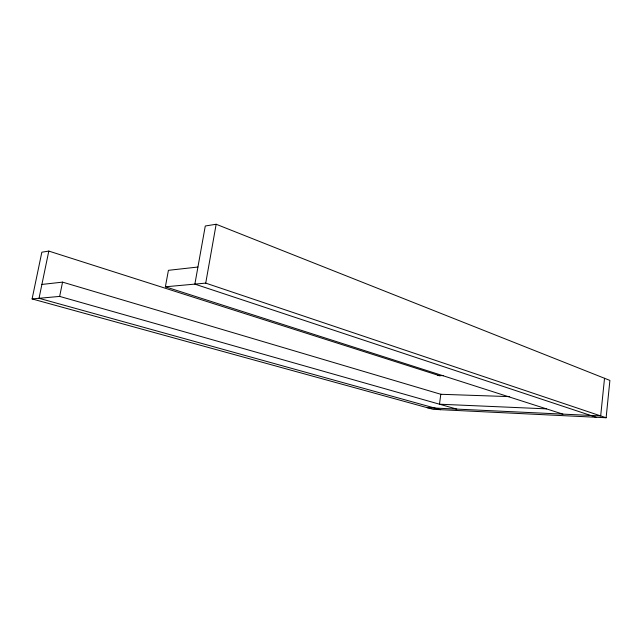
<?xml version="1.0" encoding="UTF-8"?>
<svg xmlns="http://www.w3.org/2000/svg" width="642" height="642" viewBox="0 0 642 642"><rect width="100%" height="100%" fill="white"/><g stroke="black" fill="none" stroke-linecap="round" stroke-linejoin="round"><path stroke-width="0.96" d="M440.123 375.899L48.808 251.086L41.842 252.202L32.1 298.923L433.189 409.331L606.12 417.749L609.9 380.417L216.153 224.251L205.28 225.992L194.871 284.109L596.137 417.268M604.523 378.282L600.679 415.92L427.259 407.702M197.929 267.032L168.421 270.322L165.379 286.797L205.721 283.122L216.153 224.251M32.1 298.923L59.65 296.411L62.555 282.135L441.688 394.541M48.808 251.086L39.026 298.289L440.669 409.7M41.899 284.438L62.555 282.135M437.571 375.53L443.566 375.634M509.7 396.628L440.789 394.276L439.489 404.203L546.43 408.858M59.65 296.411L456.759 409.098M165.379 286.797L562.898 414.13M205.721 283.122L606.12 417.749"/></g></svg>
